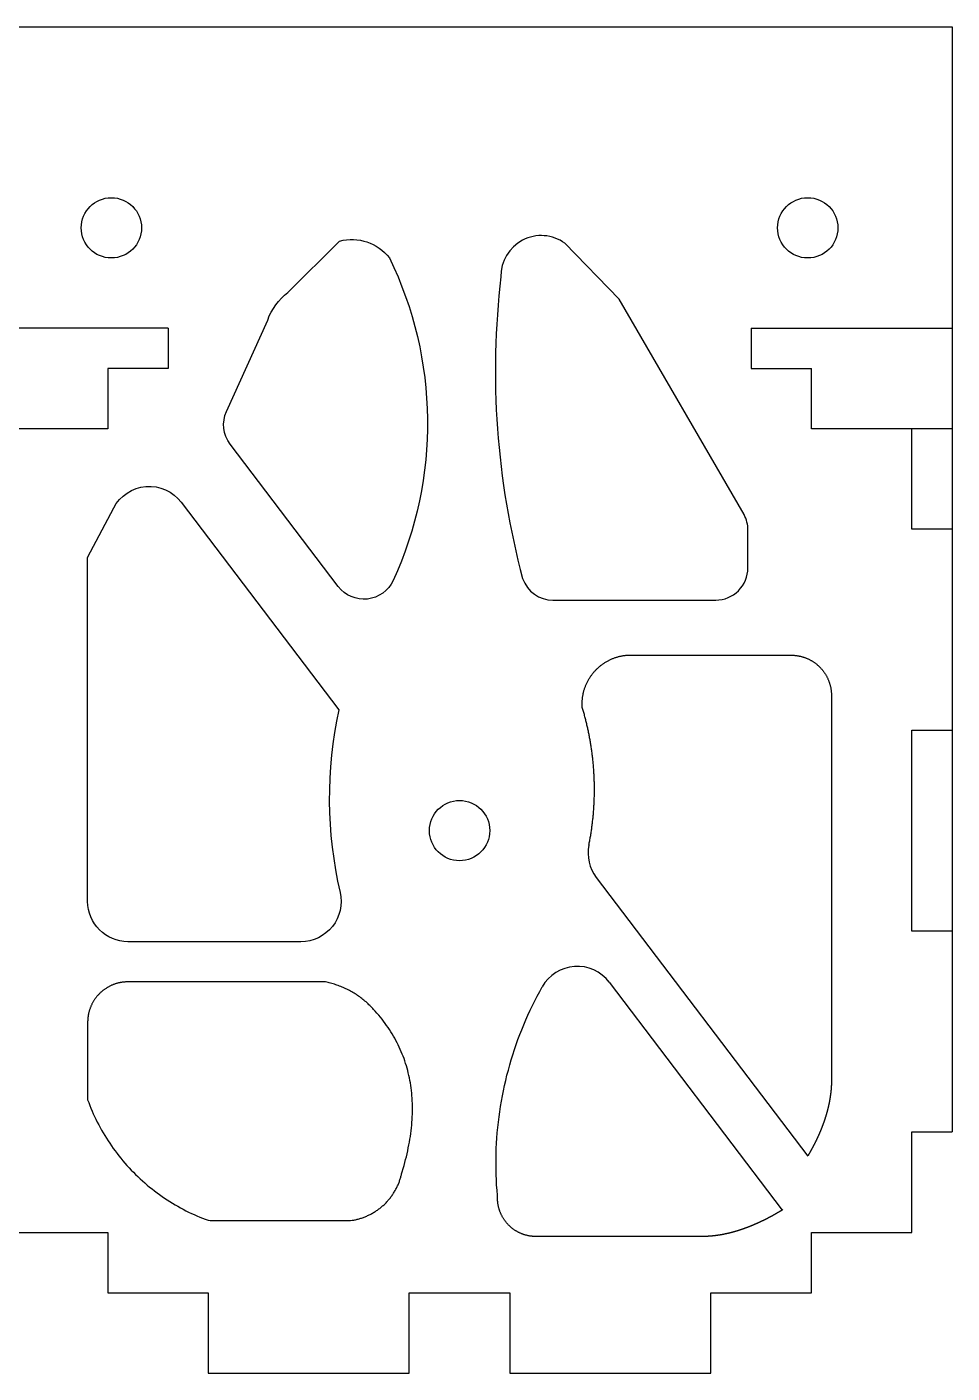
# Model space of a CAD drawing. Header units: millimetres. Extents: x 0 to 1901, y -171 to 1071.
# Drawn here: x 703.8 to 749.8, y 434.6 to 501.6 of the extents above; entities that cross this region are included whole.
import ezdxf

# ---------------------------------------------------------------- set-up
doc = ezdxf.new("R2010")
doc.units = ezdxf.units.MM

msp = doc.modelspace()

# ---------------------------------------------------------------- linework, layer by layer
for p, q in [((700.789, 501.566), (749.789, 501.566)), ((749.789, 501.566), (749.789, 446.566)), ((710.789, 486.566), (700.789, 486.566)), ((710.789, 486.566), (710.789, 484.566)), ((739.789, 486.566), (749.789, 486.566)), ((739.789, 486.566), (739.789, 484.566)), ((710.789, 484.566), (707.789, 484.566)), ((707.789, 484.566), (707.789, 481.566)), ((739.789, 484.566), (742.789, 484.566)), ((742.789, 481.566), (742.789, 484.566)), ((707.789, 481.566), (700.789, 481.566)), ((749.789, 481.566), (742.789, 481.566)), ((747.789, 476.566), (747.789, 481.566)), ((749.789, 476.566), (747.789, 476.566)), ((747.789, 456.566), (747.789, 466.566)), ((747.789, 466.566), (749.789, 466.566)), ((732.089, 459.238), (742.611, 445.37)), ((749.789, 456.566), (747.789, 456.566)), ((732.738, 454.02), (741.341, 442.682)), ((747.789, 441.566), (747.789, 446.566)), ((747.789, 446.566), (749.789, 446.566)), ((702.789, 441.566), (707.789, 441.566)), ((707.789, 441.566), (707.789, 438.566)), ((742.789, 438.566), (742.789, 441.566)), ((742.789, 441.566), (747.789, 441.566)), ((707.789, 438.566), (712.789, 438.566)), ((712.789, 438.566), (712.789, 434.566)), ((722.789, 434.566), (722.789, 438.566)), ((722.789, 438.566), (727.789, 438.566)), ((727.789, 438.566), (727.789, 434.566)), ((737.789, 434.566), (737.789, 438.566)), ((737.789, 438.566), (742.789, 438.566)), ((712.789, 434.566), (722.789, 434.566)), ((727.789, 434.566), (737.789, 434.566))]:
    msp.add_line(p, q)
for points in [[(738.034, 473.039, 0.414214), (739.634, 474.639), (739.634, 476.53, 0.124665), (739.441, 477.291), (733.229, 488.021), (730.532, 490.797, 0.620904), (727.348, 489.134, 0.09486), (728.427, 474.106, 0.317918), (729.936, 473.039)], [(713.695, 482.426), (715.745, 486.979, -0.14107), (716.745, 488.354), (719.323, 490.906, -0.299956), (721.796, 490.077, -0.224333), (721.986, 474.016, -0.566928), (719.257, 473.715), (713.879, 480.802, -0.274639)]]:
    msp.add_lwpolyline(points, format="xyb", close=True)
msp.add_lwpolyline([(719.286, 467.576, 0.111225), (719.346, 458.489, -0.482738), (717.398, 456.036), (708.789, 456.036, -0.414214), (706.789, 458.036), (706.789, 475.166), (708.083, 477.629, -0.549131), (711.446, 477.908), (719.286, 467.576)], format="xyb")
for points in [[(731.393, 467.694, 0), (731.391, 467.726, 0), (731.389, 467.758, 0), (731.388, 467.791, 0), (731.387, 467.823, 0), (731.387, 467.856, 0), (731.387, 467.889, 0), (731.387, 467.922, 0), (731.388, 467.955, 0), (731.39, 467.989, 0), (731.391, 468.022, 0), (731.394, 468.056, 0), (731.397, 468.09, 0), (731.4, 468.124, 0), (731.404, 468.158, 0), (731.408, 468.192, 0), (731.413, 468.226, 0), (731.418, 468.261, 0), (731.424, 468.295, 0), (731.43, 468.329, 0), (731.437, 468.364, 0), (731.444, 468.398, 0), (731.452, 468.432, 0), (731.461, 468.467, 0), (731.47, 468.501, 0), (731.479, 468.536, 0), (731.489, 468.57, 0), (731.5, 468.604, 0), (731.511, 468.639, 0), (731.523, 468.673, 0), (731.535, 468.707, 0), (731.548, 468.741, 0), (731.561, 468.775, 0), (731.575, 468.809, 0), (731.589, 468.842, 0), (731.604, 468.876, 0), (731.619, 468.909, 0), (731.635, 468.942, 0), (731.652, 468.975, 0), (731.669, 469.008, 0), (731.686, 469.041, 0), (731.704, 469.073, 0), (731.723, 469.105, 0), (731.742, 469.137, 0), (731.762, 469.169, 0), (731.782, 469.2, 0), (731.802, 469.231, 0), (731.823, 469.262, 0), (731.845, 469.293, 0), (731.867, 469.323, 0), (731.89, 469.353, 0), (731.913, 469.382, 0), (731.936, 469.411, 0), (731.96, 469.44, 0), (731.984, 469.469, 0), (732.009, 469.497, 0), (732.034, 469.524, 0), (732.06, 469.552, 0), (732.086, 469.579, 0), (732.112, 469.605, 0), (732.139, 469.631, 0), (732.166, 469.657, 0), (732.194, 469.682, 0), (732.222, 469.706, 0), (732.25, 469.731, 0), (732.279, 469.754, 0), (732.308, 469.778, 0), (732.337, 469.8, 0), (732.366, 469.823, 0), (732.396, 469.845, 0), (732.426, 469.866, 0), (732.456, 469.887, 0), (732.487, 469.907, 0), (732.518, 469.927, 0), (732.549, 469.946, 0), (732.58, 469.965, 0), (732.611, 469.984, 0), (732.643, 470.001, 0), (732.675, 470.019, 0), (732.707, 470.035, 0), (732.739, 470.052, 0), (732.771, 470.067, 0), (732.804, 470.082, 0), (732.836, 470.097, 0), (732.869, 470.111, 0), (732.901, 470.125, 0), (732.934, 470.138, 0), (732.967, 470.151, 0), (733, 470.163, 0), (733.033, 470.174, 0), (733.066, 470.185, 0), (733.099, 470.196, 0), (733.132, 470.206, 0), (733.165, 470.215, 0), (733.197, 470.224, 0), (733.23, 470.233, 0), (733.263, 470.241, 0), (733.296, 470.248, 0), (733.329, 470.255, 0), (733.362, 470.262, 0), (733.394, 470.268, 0), (733.427, 470.273, 0), (733.46, 470.278, 0), (733.492, 470.283, 0), (733.524, 470.287, 0), (733.556, 470.291, 0), (733.589, 470.294, 0), (733.661, 470.296, 0), (733.78, 470.296, 0), (733.9, 470.296, 0), (734.019, 470.296, 0), (734.139, 470.296, 0), (734.258, 470.296, 0), (734.377, 470.296, 0), (734.497, 470.296, 0), (734.616, 470.296, 0), (734.736, 470.296, 0), (734.855, 470.296, 0), (734.975, 470.296, 0), (735.094, 470.296, 0), (735.213, 470.296, 0), (735.333, 470.296, 0), (735.452, 470.296, 0), (735.572, 470.296, 0), (735.691, 470.296, 0), (735.811, 470.296, 0), (735.93, 470.296, 0), (736.049, 470.296, 0), (736.169, 470.296, 0), (736.288, 470.296, 0), (736.408, 470.296, 0), (736.527, 470.296, 0), (736.647, 470.296, 0), (736.766, 470.296, 0), (736.885, 470.296, 0), (737.005, 470.296, 0), (737.124, 470.296, 0), (737.244, 470.296, 0), (737.363, 470.296, 0), (737.483, 470.296, 0), (737.602, 470.296, 0), (737.722, 470.296, 0), (737.841, 470.296, 0), (737.96, 470.296, 0), (738.08, 470.296, 0), (738.199, 470.296, 0), (738.319, 470.296, 0), (738.438, 470.296, 0), (738.558, 470.296, 0), (738.677, 470.296, 0), (738.796, 470.296, 0), (738.916, 470.296, 0), (739.035, 470.296, 0), (739.155, 470.296, 0), (739.274, 470.296, 0), (739.394, 470.296, 0), (739.513, 470.296, 0), (739.632, 470.296, 0), (739.752, 470.296, 0), (739.871, 470.296, 0), (739.991, 470.296, 0), (740.11, 470.296, 0), (740.23, 470.296, 0), (740.349, 470.296, 0), (740.468, 470.296, 0), (740.588, 470.296, 0), (740.707, 470.296, 0), (740.827, 470.296, 0), (740.946, 470.296, 0), (741.066, 470.296, 0), (741.185, 470.296, 0), (741.305, 470.296, 0), (741.424, 470.296, 0), (741.543, 470.296, 0), (741.663, 470.296, 0), (741.782, 470.296, 0), (741.816, 470.296, 0), (741.844, 470.295, 0), (741.873, 470.294, 0), (741.901, 470.293, 0), (741.93, 470.291, 0), (741.959, 470.289, 0), (741.988, 470.286, 0), (742.016, 470.283, 0), (742.045, 470.279, 0), (742.074, 470.275, 0), (742.103, 470.271, 0), (742.132, 470.266, 0), (742.16, 470.261, 0), (742.189, 470.255, 0), (742.218, 470.249, 0), (742.247, 470.243, 0), (742.275, 470.236, 0), (742.304, 470.228, 0), (742.332, 470.221, 0), (742.36, 470.212, 0), (742.389, 470.204, 0), (742.417, 470.195, 0), (742.445, 470.185, 0), (742.472, 470.175, 0), (742.5, 470.165, 0), (742.528, 470.154, 0), (742.555, 470.143, 0), (742.582, 470.132, 0), (742.609, 470.12, 0), (742.636, 470.107, 0), (742.663, 470.095, 0), (742.689, 470.082, 0), (742.716, 470.068, 0), (742.742, 470.054, 0), (742.768, 470.04, 0), (742.793, 470.025, 0), (742.818, 470.01, 0), (742.844, 469.995, 0), (742.868, 469.979, 0), (742.893, 469.963, 0), (742.917, 469.947, 0), (742.941, 469.93, 0), (742.965, 469.913, 0), (742.988, 469.896, 0), (743.012, 469.878, 0), (743.034, 469.86, 0), (743.057, 469.842, 0), (743.079, 469.824, 0), (743.101, 469.805, 0), (743.123, 469.786, 0), (743.144, 469.767, 0), (743.165, 469.747, 0), (743.185, 469.727, 0), (743.206, 469.707, 0), (743.226, 469.687, 0), (743.245, 469.666, 0), (743.265, 469.645, 0), (743.284, 469.624, 0), (743.303, 469.602, 0), (743.322, 469.58, 0), (743.34, 469.558, 0), (743.358, 469.535, 0), (743.376, 469.512, 0), (743.394, 469.489, 0), (743.411, 469.466, 0), (743.428, 469.442, 0), (743.444, 469.418, 0), (743.46, 469.393, 0), (743.476, 469.369, 0), (743.492, 469.344, 0), (743.507, 469.319, 0), (743.522, 469.293, 0), (743.537, 469.268, 0), (743.551, 469.242, 0), (743.564, 469.216, 0), (743.578, 469.189, 0), (743.591, 469.163, 0), (743.603, 469.136, 0), (743.616, 469.109, 0), (743.628, 469.082, 0), (743.639, 469.055, 0), (743.65, 469.027, 0), (743.661, 469, 0), (743.671, 468.972, 0), (743.681, 468.944, 0), (743.69, 468.916, 0), (743.699, 468.888, 0), (743.707, 468.86, 0), (743.716, 468.832, 0), (743.723, 468.803, 0), (743.73, 468.775, 0), (743.737, 468.746, 0), (743.744, 468.717, 0), (743.75, 468.689, 0), (743.755, 468.66, 0), (743.76, 468.631, 0), (743.765, 468.602, 0), (743.769, 468.574, 0), (743.773, 468.545, 0), (743.776, 468.516, 0), (743.779, 468.487, 0), (743.782, 468.458, 0), (743.784, 468.43, 0), (743.786, 468.401, 0), (743.787, 468.372, 0), (743.788, 468.344, 0), (743.789, 468.315, 0), (743.789, 468.204, 0), (743.789, 467.925, 0), (743.789, 467.645, 0), (743.789, 467.365, 0), (743.789, 467.086, 0), (743.789, 466.806, 0), (743.789, 466.526, 0), (743.789, 466.247, 0), (743.789, 465.967, 0), (743.789, 465.687, 0), (743.789, 465.407, 0), (743.789, 465.128, 0), (743.789, 464.848, 0), (743.789, 464.568, 0), (743.789, 464.289, 0), (743.789, 464.009, 0), (743.789, 463.729, 0), (743.789, 463.449, 0), (743.789, 463.17, 0), (743.789, 462.89, 0), (743.789, 462.61, 0), (743.789, 462.331, 0), (743.789, 462.051, 0), (743.789, 461.771, 0), (743.789, 461.492, 0), (743.789, 461.212, 0), (743.789, 460.932, 0), (743.789, 460.652, 0), (743.789, 460.373, 0), (743.789, 460.093, 0), (743.789, 459.813, 0), (743.789, 459.534, 0), (743.789, 459.254, 0), (743.789, 458.974, 0), (743.789, 458.694, 0), (743.789, 458.415, 0), (743.789, 458.135, 0), (743.789, 457.855, 0), (743.789, 457.576, 0), (743.789, 457.296, 0), (743.789, 457.016, 0), (743.789, 456.737, 0), (743.789, 456.457, 0), (743.789, 456.177, 0), (743.789, 455.897, 0), (743.789, 455.618, 0), (743.789, 455.338, 0), (743.789, 455.058, 0), (743.789, 454.779, 0), (743.789, 454.499, 0), (743.789, 454.219, 0), (743.789, 453.939, 0), (743.789, 453.66, 0), (743.789, 453.38, 0), (743.789, 453.1, 0), (743.789, 452.821, 0), (743.789, 452.541, 0), (743.789, 452.261, 0), (743.789, 451.982, 0), (743.789, 451.702, 0), (743.789, 451.422, 0), (743.789, 451.142, 0), (743.789, 450.863, 0), (743.789, 450.583, 0), (743.789, 450.303, 0), (743.789, 450.024, 0), (743.789, 449.744, 0), (743.789, 449.464, 0), (743.789, 449.184, 0), (743.789, 449.12, 0), (743.789, 449.106, 0), (743.788, 449.091, 0), (743.788, 449.077, 0), (743.788, 449.062, 0), (743.788, 449.047, 0), (743.788, 449.033, 0), (743.787, 449.018, 0), (743.787, 449.004, 0), (743.787, 448.989, 0), (743.786, 448.974, 0), (743.786, 448.96, 0), (743.785, 448.945, 0), (743.785, 448.931, 0), (743.784, 448.916, 0), (743.783, 448.901, 0), (743.783, 448.887, 0), (743.782, 448.872, 0), (743.781, 448.858, 0), (743.781, 448.843, 0), (743.78, 448.829, 0), (743.779, 448.814, 0), (743.778, 448.799, 0), (743.777, 448.785, 0), (743.776, 448.77, 0), (743.775, 448.756, 0), (743.774, 448.741, 0), (743.773, 448.727, 0), (743.772, 448.712, 0), (743.771, 448.697, 0), (743.769, 448.683, 0), (743.768, 448.668, 0), (743.767, 448.654, 0), (743.765, 448.639, 0), (743.764, 448.625, 0), (743.763, 448.61, 0), (743.761, 448.595, 0), (743.76, 448.581, 0), (743.758, 448.566, 0), (743.757, 448.552, 0), (743.755, 448.537, 0), (743.753, 448.523, 0), (743.752, 448.508, 0), (743.75, 448.494, 0), (743.748, 448.479, 0), (743.747, 448.464, 0), (743.745, 448.45, 0), (743.743, 448.435, 0), (743.741, 448.421, 0), (743.739, 448.406, 0), (743.737, 448.392, 0), (743.735, 448.377, 0), (743.733, 448.363, 0), (743.731, 448.348, 0), (743.729, 448.334, 0), (743.727, 448.319, 0), (743.725, 448.305, 0), (743.722, 448.29, 0), (743.72, 448.276, 0), (743.718, 448.261, 0), (743.715, 448.247, 0), (743.713, 448.232, 0), (743.711, 448.218, 0), (743.708, 448.203, 0), (743.706, 448.189, 0), (743.703, 448.174, 0), (743.701, 448.16, 0), (743.698, 448.145, 0), (743.696, 448.131, 0), (743.693, 448.116, 0), (743.69, 448.102, 0), (743.688, 448.087, 0), (743.685, 448.073, 0), (743.682, 448.059, 0), (743.679, 448.044, 0), (743.676, 448.03, 0), (743.673, 448.015, 0), (743.671, 448.001, 0), (743.668, 447.986, 0), (743.665, 447.972, 0), (743.662, 447.958, 0), (743.659, 447.943, 0), (743.656, 447.929, 0), (743.652, 447.914, 0), (743.649, 447.9, 0), (743.646, 447.885, 0), (743.643, 447.871, 0), (743.64, 447.857, 0), (743.636, 447.842, 0), (743.633, 447.828, 0), (743.63, 447.814, 0), (743.626, 447.799, 0), (743.623, 447.785, 0), (743.619, 447.77, 0), (743.616, 447.756, 0), (743.612, 447.742, 0), (743.609, 447.727, 0), (743.605, 447.713, 0), (743.602, 447.699, 0), (743.598, 447.684, 0), (743.595, 447.67, 0), (743.591, 447.656, 0), (743.587, 447.641, 0), (743.583, 447.627, 0), (743.58, 447.613, 0), (743.576, 447.599, 0), (743.572, 447.584, 0), (743.568, 447.57, 0), (743.564, 447.556, 0), (743.56, 447.541, 0), (743.556, 447.527, 0), (743.552, 447.513, 0), (743.548, 447.499, 0), (743.544, 447.484, 0), (743.54, 447.47, 0), (743.536, 447.456, 0), (743.532, 447.442, 0), (743.528, 447.427, 0), (743.523, 447.413, 0), (743.519, 447.399, 0), (743.515, 447.385, 0), (743.511, 447.37, 0), (743.506, 447.356, 0), (743.502, 447.342, 0), (743.498, 447.328, 0), (743.493, 447.314, 0), (743.489, 447.3, 0), (743.484, 447.285, 0), (743.48, 447.271, 0), (743.475, 447.257, 0), (743.471, 447.243, 0), (743.466, 447.229, 0), (743.461, 447.215, 0), (743.457, 447.201, 0), (743.452, 447.186, 0), (743.447, 447.172, 0), (743.443, 447.158, 0), (743.438, 447.144, 0), (743.433, 447.13, 0), (743.428, 447.116, 0), (743.424, 447.102, 0), (743.419, 447.088, 0), (743.414, 447.074, 0), (743.409, 447.06, 0), (743.404, 447.046, 0), (743.399, 447.032, 0), (743.394, 447.018, 0), (743.389, 447.004, 0), (743.384, 446.99, 0), (743.379, 446.976, 0), (743.374, 446.962, 0), (743.369, 446.948, 0), (743.363, 446.934, 0), (743.358, 446.92, 0), (743.353, 446.906, 0), (743.348, 446.892, 0), (743.343, 446.878, 0), (743.337, 446.864, 0), (743.332, 446.85, 0), (743.327, 446.836, 0), (743.321, 446.822, 0), (743.316, 446.808, 0), (743.311, 446.794, 0), (743.305, 446.78, 0), (743.3, 446.766, 0), (743.294, 446.753, 0), (743.289, 446.739, 0), (743.283, 446.725, 0), (743.278, 446.711, 0), (743.272, 446.697, 0), (743.266, 446.683, 0), (743.261, 446.67, 0), (743.255, 446.656, 0), (743.25, 446.642, 0), (743.244, 446.628, 0), (743.238, 446.614, 0), (743.232, 446.601, 0), (743.227, 446.587, 0), (743.221, 446.573, 0), (743.215, 446.559, 0), (743.209, 446.546, 0), (743.203, 446.532, 0), (743.197, 446.518, 0), (743.192, 446.504, 0), (743.186, 446.491, 0), (743.18, 446.477, 0), (743.174, 446.463, 0), (743.168, 446.45, 0), (743.162, 446.436, 0), (743.156, 446.422, 0), (743.15, 446.409, 0), (743.143, 446.395, 0), (743.137, 446.381, 0), (743.131, 446.368, 0), (743.125, 446.354, 0), (743.119, 446.341, 0), (743.113, 446.327, 0), (743.107, 446.313, 0), (743.1, 446.3, 0), (743.094, 446.286, 0), (743.088, 446.273, 0), (743.081, 446.259, 0), (743.075, 446.246, 0), (743.069, 446.232, 0), (743.062, 446.219, 0), (743.056, 446.205, 0), (743.05, 446.192, 0), (743.043, 446.178, 0), (743.037, 446.165, 0), (743.03, 446.151, 0), (743.024, 446.138, 0), (743.017, 446.125, 0), (743.011, 446.111, 0), (743.004, 446.098, 0), (742.998, 446.084, 0), (742.991, 446.071, 0), (742.985, 446.058, 0), (742.978, 446.044, 0), (742.971, 446.031, 0), (742.965, 446.018, 0), (742.958, 446.004, 0), (742.951, 445.991, 0), (742.945, 445.978, 0), (742.938, 445.964, 0), (742.931, 445.951, 0), (742.924, 445.938, 0), (742.917, 445.925, 0), (742.911, 445.911, 0), (742.904, 445.898, 0), (742.897, 445.885, 0), (742.89, 445.872, 0), (742.883, 445.859, 0), (742.876, 445.845, 0), (742.869, 445.832, 0), (742.863, 445.819, 0), (742.856, 445.806, 0), (742.849, 445.793, 0), (742.842, 445.78, 0), (742.835, 445.767, 0), (742.828, 445.753, 0), (742.821, 445.74, 0), (742.814, 445.727, 0), (742.806, 445.714, 0), (742.799, 445.701, 0), (742.792, 445.688, 0), (742.785, 445.675, 0), (742.778, 445.662, 0), (742.771, 445.649, 0), (742.764, 445.636, 0), (742.756, 445.623, 0), (742.749, 445.61, 0), (742.742, 445.597, 0), (742.735, 445.584, 0), (742.728, 445.572, 0), (742.72, 445.559, 0), (742.713, 445.546, 0), (742.706, 445.533, 0), (742.698, 445.52, 0), (742.691, 445.507, 0), (742.684, 445.494, 0), (742.676, 445.482, 0), (742.669, 445.469, 0), (742.662, 445.456, 0), (742.654, 445.443, 0), (742.647, 445.43, 0), (742.639, 445.418, 0), (742.632, 445.405, 0), (742.625, 445.392, 0)], [(731.722, 460.841, 0), (731.733, 460.895, 0), (731.744, 460.949, 0), (731.754, 461.004, 0), (731.764, 461.058, 0), (731.774, 461.112, 0), (731.784, 461.167, 0), (731.793, 461.221, 0), (731.803, 461.276, 0), (731.812, 461.33, 0), (731.821, 461.385, 0), (731.829, 461.44, 0), (731.838, 461.494, 0), (731.846, 461.549, 0), (731.854, 461.604, 0), (731.862, 461.659, 0), (731.869, 461.713, 0), (731.877, 461.768, 0), (731.884, 461.823, 0), (731.891, 461.878, 0), (731.898, 461.933, 0), (731.904, 461.988, 0), (731.91, 462.043, 0), (731.917, 462.098, 0), (731.922, 462.153, 0), (731.928, 462.208, 0), (731.933, 462.263, 0), (731.939, 462.318, 0), (731.944, 462.373, 0), (731.948, 462.428, 0), (731.953, 462.483, 0), (731.957, 462.538, 0), (731.961, 462.593, 0), (731.965, 462.649, 0), (731.969, 462.704, 0), (731.973, 462.759, 0), (731.976, 462.814, 0), (731.979, 462.869, 0), (731.982, 462.924, 0), (731.984, 462.98, 0), (731.987, 463.035, 0), (731.989, 463.09, 0), (731.991, 463.145, 0), (731.992, 463.2, 0), (731.994, 463.255, 0), (731.995, 463.31, 0), (731.996, 463.366, 0), (731.997, 463.421, 0), (731.998, 463.476, 0), (731.998, 463.531, 0), (731.999, 463.586, 0), (731.999, 463.641, 0), (731.998, 463.696, 0), (731.998, 463.751, 0), (731.997, 463.806, 0), (731.996, 463.861, 0), (731.995, 463.916, 0), (731.994, 463.971, 0), (731.993, 464.026, 0), (731.991, 464.081, 0), (731.989, 464.136, 0), (731.987, 464.191, 0), (731.984, 464.246, 0), (731.982, 464.3, 0), (731.979, 464.355, 0), (731.976, 464.41, 0), (731.973, 464.465, 0), (731.969, 464.519, 0), (731.966, 464.574, 0), (731.962, 464.629, 0), (731.958, 464.683, 0), (731.954, 464.738, 0), (731.949, 464.792, 0), (731.944, 464.847, 0), (731.939, 464.901, 0), (731.934, 464.955, 0), (731.929, 465.01, 0), (731.924, 465.064, 0), (731.918, 465.118, 0), (731.912, 465.172, 0), (731.906, 465.226, 0), (731.899, 465.28, 0), (731.893, 465.334, 0), (731.886, 465.388, 0), (731.879, 465.442, 0), (731.872, 465.496, 0), (731.865, 465.55, 0), (731.857, 465.604, 0), (731.849, 465.657, 0), (731.841, 465.711, 0), (731.833, 465.765, 0), (731.825, 465.818, 0), (731.816, 465.872, 0), (731.807, 465.925, 0), (731.798, 465.978, 0), (731.789, 466.031, 0), (731.78, 466.085, 0), (731.77, 466.138, 0), (731.76, 466.191, 0), (731.75, 466.244, 0), (731.74, 466.297, 0), (731.73, 466.349, 0), (731.719, 466.402, 0), (731.708, 466.455, 0), (731.697, 466.507, 0), (731.686, 466.56, 0), (731.675, 466.612, 0), (731.663, 466.665, 0), (731.652, 466.717, 0), (731.64, 466.769, 0), (731.628, 466.821, 0), (731.615, 466.873, 0), (731.603, 466.925, 0), (731.59, 466.977, 0), (731.577, 467.029, 0), (731.564, 467.081, 0), (731.551, 467.132, 0), (731.537, 467.184, 0), (731.524, 467.235, 0), (731.51, 467.287, 0), (731.496, 467.338, 0), (731.482, 467.389, 0), (731.468, 467.44, 0), (731.453, 467.491, 0), (731.438, 467.542, 0), (731.423, 467.593, 0), (731.408, 467.643, 0), (731.393, 467.694, 0)], [(706.789, 448.166, 0), (706.841, 448.026, 0), (706.895, 447.887, 0), (706.951, 447.748, 0), (707.01, 447.61, 0), (707.071, 447.472, 0), (707.134, 447.335, 0), (707.2, 447.198, 0), (707.267, 447.062, 0), (707.337, 446.927, 0), (707.409, 446.792, 0), (707.484, 446.659, 0), (707.56, 446.526, 0), (707.639, 446.394, 0), (707.72, 446.263, 0), (707.803, 446.133, 0), (707.888, 446.004, 0), (707.975, 445.876, 0), (708.064, 445.75, 0), (708.156, 445.625, 0), (708.249, 445.501, 0), (708.344, 445.378, 0), (708.442, 445.257, 0), (708.541, 445.137, 0), (708.642, 445.018, 0), (708.745, 444.902, 0), (708.85, 444.786, 0), (708.957, 444.673, 0), (709.065, 444.561, 0), (709.176, 444.45, 0), (709.287, 444.342, 0), (709.401, 444.235, 0), (709.516, 444.13, 0), (709.633, 444.027, 0), (709.751, 443.925, 0), (709.871, 443.826, 0), (709.992, 443.728, 0), (710.115, 443.633, 0), (710.239, 443.539, 0), (710.364, 443.448, 0), (710.49, 443.358, 0), (710.618, 443.271, 0), (710.747, 443.186, 0), (710.877, 443.103, 0), (711.007, 443.022, 0), (711.139, 442.943, 0), (711.272, 442.866, 0), (711.406, 442.792, 0), (711.54, 442.72, 0), (711.675, 442.649, 0), (711.811, 442.582, 0), (711.948, 442.516, 0), (712.085, 442.453, 0), (712.223, 442.392, 0), (712.361, 442.333, 0), (712.5, 442.276, 0), (712.639, 442.222, 0), (712.779, 442.169, 0), (712.89, 442.166, 0), (712.999, 442.166, 0), (713.108, 442.166, 0), (713.217, 442.166, 0), (713.326, 442.166, 0), (713.435, 442.166, 0), (713.544, 442.166, 0), (713.653, 442.166, 0), (713.762, 442.166, 0), (713.871, 442.166, 0), (713.98, 442.166, 0), (714.089, 442.166, 0), (714.198, 442.166, 0), (714.307, 442.166, 0), (714.416, 442.166, 0), (714.525, 442.166, 0), (714.634, 442.166, 0), (714.743, 442.166, 0), (714.852, 442.166, 0), (714.961, 442.166, 0), (715.07, 442.166, 0), (715.179, 442.166, 0), (715.288, 442.166, 0), (715.397, 442.166, 0), (715.506, 442.166, 0), (715.615, 442.166, 0), (715.724, 442.166, 0), (715.833, 442.166, 0), (715.942, 442.166, 0), (716.051, 442.166, 0), (716.16, 442.166, 0), (716.269, 442.166, 0), (716.378, 442.166, 0), (716.487, 442.166, 0), (716.596, 442.166, 0), (716.705, 442.166, 0), (716.814, 442.166, 0), (716.923, 442.166, 0), (717.032, 442.166, 0), (717.141, 442.166, 0), (717.25, 442.166, 0), (717.359, 442.166, 0), (717.468, 442.166, 0), (717.577, 442.166, 0), (717.686, 442.166, 0), (717.795, 442.166, 0), (717.905, 442.166, 0), (718.014, 442.166, 0), (718.123, 442.166, 0), (718.232, 442.166, 0), (718.341, 442.166, 0), (718.45, 442.166, 0), (718.559, 442.166, 0), (718.668, 442.166, 0), (718.777, 442.166, 0), (718.886, 442.166, 0), (718.995, 442.166, 0), (719.104, 442.166, 0), (719.213, 442.166, 0), (719.322, 442.166, 0), (719.431, 442.166, 0), (719.54, 442.166, 0), (719.649, 442.166, 0), (719.758, 442.166, 0), (719.867, 442.166, 0), (719.944, 442.169, 0), (719.987, 442.176, 0), (720.03, 442.184, 0), (720.073, 442.192, 0), (720.116, 442.201, 0), (720.159, 442.211, 0), (720.202, 442.222, 0), (720.245, 442.233, 0), (720.288, 442.245, 0), (720.331, 442.257, 0), (720.374, 442.27, 0), (720.417, 442.284, 0), (720.46, 442.299, 0), (720.503, 442.314, 0), (720.545, 442.33, 0), (720.588, 442.346, 0), (720.63, 442.364, 0), (720.672, 442.382, 0), (720.715, 442.401, 0), (720.757, 442.42, 0), (720.798, 442.44, 0), (720.84, 442.461, 0), (720.881, 442.482, 0), (720.922, 442.505, 0), (720.963, 442.527, 0), (721.003, 442.551, 0), (721.043, 442.575, 0), (721.083, 442.6, 0), (721.123, 442.625, 0), (721.162, 442.652, 0), (721.201, 442.678, 0), (721.239, 442.706, 0), (721.277, 442.734, 0), (721.315, 442.762, 0), (721.352, 442.792, 0), (721.388, 442.822, 0), (721.425, 442.852, 0), (721.46, 442.883, 0), (721.496, 442.915, 0), (721.531, 442.947, 0), (721.565, 442.98, 0), (721.599, 443.013, 0), (721.632, 443.047, 0), (721.665, 443.081, 0), (721.697, 443.116, 0), (721.728, 443.151, 0), (721.759, 443.187, 0), (721.79, 443.223, 0), (721.819, 443.259, 0), (721.849, 443.296, 0), (721.877, 443.334, 0), (721.905, 443.372, 0), (721.932, 443.41, 0), (721.959, 443.448, 0), (721.985, 443.487, 0), (722.01, 443.527, 0), (722.035, 443.566, 0), (722.059, 443.606, 0), (722.082, 443.646, 0), (722.105, 443.686, 0), (722.127, 443.727, 0), (722.148, 443.768, 0), (722.169, 443.809, 0), (722.189, 443.85, 0), (722.208, 443.891, 0), (722.227, 443.933, 0), (722.245, 443.975, 0), (722.262, 444.017, 0), (722.278, 444.059, 0), (722.294, 444.101, 0), (722.309, 444.143, 0), (722.324, 444.185, 0), (722.338, 444.227, 0), (722.351, 444.27, 0), (722.363, 444.312, 0), (722.375, 444.354, 0), (722.386, 444.397, 0), (722.397, 444.439, 0), (722.406, 444.481, 0), (722.438, 444.589, 0), (722.483, 444.74, 0), (722.526, 444.891, 0), (722.567, 445.04, 0), (722.606, 445.189, 0), (722.643, 445.337, 0), (722.678, 445.483, 0), (722.71, 445.63, 0), (722.74, 445.775, 0), (722.769, 445.919, 0), (722.795, 446.063, 0), (722.819, 446.206, 0), (722.841, 446.347, 0), (722.861, 446.489, 0), (722.879, 446.629, 0), (722.895, 446.768, 0), (722.908, 446.907, 0), (722.92, 447.044, 0), (722.929, 447.181, 0), (722.937, 447.317, 0), (722.942, 447.453, 0), (722.945, 447.587, 0), (722.946, 447.721, 0), (722.945, 447.853, 0), (722.942, 447.985, 0), (722.937, 448.116, 0), (722.929, 448.246, 0), (722.92, 448.376, 0), (722.908, 448.504, 0), (722.895, 448.632, 0), (722.879, 448.759, 0), (722.861, 448.885, 0), (722.841, 449.01, 0), (722.819, 449.134, 0), (722.795, 449.258, 0), (722.769, 449.381, 0), (722.74, 449.502, 0), (722.71, 449.623, 0), (722.677, 449.744, 0), (722.643, 449.863, 0), (722.606, 449.981, 0), (722.567, 450.099, 0), (722.526, 450.216, 0), (722.483, 450.332, 0), (722.438, 450.447, 0), (722.391, 450.561, 0), (722.342, 450.675, 0), (722.29, 450.788, 0), (722.237, 450.899, 0), (722.181, 451.01, 0), (722.123, 451.12, 0), (722.064, 451.23, 0), (722.002, 451.338, 0), (721.938, 451.446, 0), (721.872, 451.553, 0), (721.803, 451.659, 0), (721.733, 451.764, 0), (721.661, 451.868, 0), (721.586, 451.971, 0), (721.51, 452.074, 0), (721.431, 452.176, 0), (721.35, 452.277, 0), (721.267, 452.377, 0), (721.182, 452.476, 0), (721.095, 452.575, 0), (721.013, 452.665, 0), (720.969, 452.714, 0), (720.924, 452.762, 0), (720.878, 452.809, 0), (720.831, 452.856, 0), (720.783, 452.902, 0), (720.735, 452.948, 0), (720.686, 452.993, 0), (720.636, 453.037, 0), (720.585, 453.081, 0), (720.534, 453.123, 0), (720.482, 453.166, 0), (720.429, 453.207, 0), (720.376, 453.247, 0), (720.321, 453.287, 0), (720.267, 453.326, 0), (720.211, 453.364, 0), (720.155, 453.402, 0), (720.099, 453.438, 0), (720.041, 453.474, 0), (719.984, 453.509, 0), (719.925, 453.542, 0), (719.866, 453.575, 0), (719.807, 453.607, 0), (719.747, 453.639, 0), (719.687, 453.669, 0), (719.626, 453.698, 0), (719.565, 453.726, 0), (719.504, 453.754, 0), (719.442, 453.78, 0), (719.38, 453.805, 0), (719.317, 453.83, 0), (719.255, 453.853, 0), (719.192, 453.876, 0), (719.128, 453.897, 0), (719.065, 453.917, 0), (719.001, 453.937, 0), (718.937, 453.955, 0), (718.873, 453.973, 0), (718.809, 453.989, 0), (718.745, 454.004, 0), (718.68, 454.019, 0), (718.616, 454.032, 0), (718.491, 454.036, 0), (718.341, 454.036, 0), (718.191, 454.036, 0), (718.041, 454.036, 0), (717.892, 454.036, 0), (717.742, 454.036, 0), (717.592, 454.036, 0), (717.442, 454.036, 0), (717.292, 454.036, 0), (717.142, 454.036, 0), (716.992, 454.036, 0), (716.842, 454.036, 0), (716.693, 454.036, 0), (716.543, 454.036, 0), (716.393, 454.036, 0), (716.243, 454.036, 0), (716.093, 454.036, 0), (715.943, 454.036, 0), (715.793, 454.036, 0), (715.644, 454.036, 0), (715.494, 454.036, 0), (715.344, 454.036, 0), (715.194, 454.036, 0), (715.044, 454.036, 0), (714.894, 454.036, 0), (714.744, 454.036, 0), (714.594, 454.036, 0), (714.445, 454.036, 0), (714.295, 454.036, 0), (714.145, 454.036, 0), (713.995, 454.036, 0), (713.845, 454.036, 0), (713.695, 454.036, 0), (713.545, 454.036, 0), (713.396, 454.036, 0), (713.246, 454.036, 0), (713.096, 454.036, 0), (712.946, 454.036, 0), (712.796, 454.036, 0), (712.646, 454.036, 0), (712.496, 454.036, 0), (712.346, 454.036, 0), (712.197, 454.036, 0), (712.047, 454.036, 0), (711.897, 454.036, 0), (711.747, 454.036, 0), (711.597, 454.036, 0), (711.447, 454.036, 0), (711.297, 454.036, 0), (711.148, 454.036, 0), (710.998, 454.036, 0), (710.848, 454.036, 0), (710.698, 454.036, 0), (710.548, 454.036, 0), (710.398, 454.036, 0), (710.248, 454.036, 0), (710.098, 454.036, 0), (709.949, 454.036, 0), (709.799, 454.036, 0), (709.649, 454.036, 0), (709.499, 454.036, 0), (709.349, 454.036, 0), (709.199, 454.036, 0), (709.049, 454.036, 0), (708.9, 454.036, 0), (708.781, 454.036, 0), (708.754, 454.036, 0), (708.726, 454.035, 0), (708.698, 454.034, 0), (708.67, 454.032, 0), (708.642, 454.03, 0), (708.614, 454.028, 0), (708.585, 454.025, 0), (708.557, 454.022, 0), (708.528, 454.019, 0), (708.499, 454.015, 0), (708.471, 454.01, 0), (708.442, 454.006, 0), (708.413, 454, 0), (708.384, 453.994, 0), (708.355, 453.988, 0), (708.326, 453.982, 0), (708.297, 453.974, 0), (708.268, 453.967, 0), (708.239, 453.959, 0), (708.21, 453.95, 0), (708.181, 453.941, 0), (708.152, 453.932, 0), (708.123, 453.922, 0), (708.094, 453.911, 0), (708.065, 453.9, 0), (708.036, 453.889, 0), (708.008, 453.877, 0), (707.979, 453.865, 0), (707.951, 453.852, 0), (707.922, 453.839, 0), (707.894, 453.825, 0), (707.866, 453.811, 0), (707.838, 453.796, 0), (707.811, 453.781, 0), (707.783, 453.765, 0), (707.756, 453.749, 0), (707.729, 453.732, 0), (707.702, 453.715, 0), (707.675, 453.697, 0), (707.649, 453.679, 0), (707.623, 453.661, 0), (707.597, 453.642, 0), (707.571, 453.623, 0), (707.546, 453.603, 0), (707.521, 453.583, 0), (707.496, 453.562, 0), (707.472, 453.541, 0), (707.448, 453.52, 0), (707.424, 453.498, 0), (707.401, 453.476, 0), (707.378, 453.453, 0), (707.355, 453.43, 0), (707.333, 453.407, 0), (707.311, 453.384, 0), (707.289, 453.36, 0), (707.268, 453.335, 0), (707.248, 453.311, 0), (707.227, 453.286, 0), (707.207, 453.26, 0), (707.188, 453.235, 0), (707.169, 453.209, 0), (707.15, 453.183, 0), (707.132, 453.157, 0), (707.115, 453.13, 0), (707.097, 453.103, 0), (707.081, 453.076, 0), (707.064, 453.049, 0), (707.048, 453.022, 0), (707.033, 452.994, 0), (707.018, 452.966, 0), (707.004, 452.938, 0), (706.99, 452.91, 0), (706.976, 452.882, 0), (706.963, 452.853, 0), (706.951, 452.825, 0), (706.939, 452.796, 0), (706.927, 452.768, 0), (706.916, 452.739, 0), (706.906, 452.71, 0), (706.896, 452.681, 0), (706.886, 452.652, 0), (706.877, 452.623, 0), (706.868, 452.594, 0), (706.86, 452.565, 0), (706.852, 452.536, 0), (706.845, 452.507, 0), (706.838, 452.478, 0), (706.832, 452.449, 0), (706.826, 452.42, 0), (706.82, 452.391, 0), (706.815, 452.362, 0), (706.811, 452.333, 0), (706.807, 452.305, 0), (706.803, 452.276, 0), (706.8, 452.248, 0), (706.797, 452.219, 0), (706.795, 452.191, 0), (706.793, 452.163, 0), (706.791, 452.134, 0), (706.79, 452.106, 0), (706.789, 452.079, 0), (706.789, 452.051, 0), (706.789, 452.009, 0), (706.789, 451.95, 0), (706.789, 451.891, 0), (706.789, 451.832, 0), (706.789, 451.773, 0), (706.789, 451.714, 0), (706.789, 451.654, 0), (706.789, 451.595, 0), (706.789, 451.536, 0), (706.789, 451.477, 0), (706.789, 451.418, 0), (706.789, 451.359, 0), (706.789, 451.3, 0), (706.789, 451.241, 0), (706.789, 451.181, 0), (706.789, 451.122, 0), (706.789, 451.063, 0), (706.789, 451.004, 0), (706.789, 450.945, 0), (706.789, 450.886, 0), (706.789, 450.827, 0), (706.789, 450.768, 0), (706.789, 450.708, 0), (706.789, 450.649, 0), (706.789, 450.59, 0), (706.789, 450.531, 0), (706.789, 450.472, 0), (706.789, 450.413, 0), (706.789, 450.354, 0), (706.789, 450.294, 0), (706.789, 450.235, 0), (706.789, 450.176, 0), (706.789, 450.117, 0), (706.789, 450.058, 0), (706.789, 449.999, 0), (706.789, 449.94, 0), (706.789, 449.881, 0), (706.789, 449.821, 0), (706.789, 449.762, 0), (706.789, 449.703, 0), (706.789, 449.644, 0), (706.789, 449.585, 0), (706.789, 449.526, 0), (706.789, 449.467, 0), (706.789, 449.408, 0), (706.789, 449.348, 0), (706.789, 449.289, 0), (706.789, 449.23, 0), (706.789, 449.171, 0), (706.789, 449.112, 0), (706.789, 449.053, 0), (706.789, 448.994, 0), (706.789, 448.935, 0), (706.789, 448.875, 0), (706.789, 448.816, 0), (706.789, 448.757, 0), (706.789, 448.698, 0), (706.789, 448.639, 0), (706.789, 448.58, 0), (706.789, 448.521, 0), (706.789, 448.461, 0), (706.789, 448.402, 0), (706.789, 448.343, 0), (706.789, 448.284, 0), (706.789, 448.225, 0), (706.789, 448.166, 0)], [(741.373, 442.701, 0), (741.335, 442.678, 0), (741.323, 442.671, 0), (741.31, 442.663, 0), (741.298, 442.655, 0), (741.285, 442.648, 0), (741.273, 442.64, 0), (741.26, 442.633, 0), (741.248, 442.625, 0), (741.235, 442.618, 0), (741.223, 442.61, 0), (741.21, 442.603, 0), (741.197, 442.595, 0), (741.185, 442.588, 0), (741.172, 442.58, 0), (741.159, 442.573, 0), (741.147, 442.565, 0), (741.134, 442.558, 0), (741.121, 442.551, 0), (741.109, 442.543, 0), (741.096, 442.536, 0), (741.083, 442.528, 0), (741.071, 442.521, 0), (741.058, 442.514, 0), (741.045, 442.506, 0), (741.032, 442.499, 0), (741.019, 442.492, 0), (741.007, 442.484, 0), (740.994, 442.477, 0), (740.981, 442.47, 0), (740.968, 442.463, 0), (740.955, 442.455, 0), (740.942, 442.448, 0), (740.929, 442.441, 0), (740.917, 442.434, 0), (740.904, 442.426, 0), (740.891, 442.419, 0), (740.878, 442.412, 0), (740.865, 442.405, 0), (740.852, 442.398, 0), (740.839, 442.391, 0), (740.826, 442.384, 0), (740.813, 442.376, 0), (740.8, 442.369, 0), (740.787, 442.362, 0), (740.774, 442.355, 0), (740.761, 442.348, 0), (740.748, 442.341, 0), (740.735, 442.334, 0), (740.722, 442.327, 0), (740.708, 442.32, 0), (740.695, 442.313, 0), (740.682, 442.306, 0), (740.669, 442.299, 0), (740.656, 442.293, 0), (740.643, 442.286, 0), (740.63, 442.279, 0), (740.616, 442.272, 0), (740.603, 442.265, 0), (740.59, 442.258, 0), (740.577, 442.251, 0), (740.564, 442.245, 0), (740.55, 442.238, 0), (740.537, 442.231, 0), (740.524, 442.224, 0), (740.51, 442.218, 0), (740.497, 442.211, 0), (740.484, 442.204, 0), (740.471, 442.198, 0), (740.457, 442.191, 0), (740.444, 442.184, 0), (740.431, 442.178, 0), (740.417, 442.171, 0), (740.404, 442.165, 0), (740.39, 442.158, 0), (740.377, 442.151, 0), (740.364, 442.145, 0), (740.35, 442.138, 0), (740.337, 442.132, 0), (740.323, 442.125, 0), (740.31, 442.119, 0), (740.297, 442.113, 0), (740.283, 442.106, 0), (740.27, 442.1, 0), (740.256, 442.093, 0), (740.243, 442.087, 0), (740.229, 442.081, 0), (740.216, 442.074, 0), (740.202, 442.068, 0), (740.189, 442.062, 0), (740.175, 442.056, 0), (740.161, 442.049, 0), (740.148, 442.043, 0), (740.134, 442.037, 0), (740.121, 442.031, 0), (740.107, 442.025, 0), (740.094, 442.019, 0), (740.08, 442.013, 0), (740.066, 442.006, 0), (740.053, 442, 0), (740.039, 441.994, 0), (740.025, 441.988, 0), (740.012, 441.982, 0), (739.998, 441.976, 0), (739.984, 441.97, 0), (739.971, 441.964, 0), (739.957, 441.959, 0), (739.943, 441.953, 0), (739.93, 441.947, 0), (739.916, 441.941, 0), (739.902, 441.935, 0), (739.888, 441.929, 0), (739.875, 441.924, 0), (739.861, 441.918, 0), (739.847, 441.912, 0), (739.833, 441.906, 0), (739.819, 441.901, 0), (739.806, 441.895, 0), (739.792, 441.889, 0), (739.778, 441.884, 0), (739.764, 441.878, 0), (739.75, 441.873, 0), (739.737, 441.867, 0), (739.723, 441.862, 0), (739.709, 441.856, 0), (739.695, 441.851, 0), (739.681, 441.845, 0), (739.667, 441.84, 0), (739.653, 441.834, 0), (739.639, 441.829, 0), (739.626, 441.824, 0), (739.612, 441.818, 0), (739.598, 441.813, 0), (739.584, 441.808, 0), (739.57, 441.802, 0), (739.556, 441.797, 0), (739.542, 441.792, 0), (739.528, 441.787, 0), (739.514, 441.782, 0), (739.5, 441.777, 0), (739.486, 441.772, 0), (739.472, 441.766, 0), (739.458, 441.761, 0), (739.444, 441.756, 0), (739.43, 441.751, 0), (739.416, 441.746, 0), (739.402, 441.742, 0), (739.388, 441.737, 0), (739.374, 441.732, 0), (739.36, 441.727, 0), (739.346, 441.722, 0), (739.332, 441.717, 0), (739.318, 441.712, 0), (739.303, 441.708, 0), (739.289, 441.703, 0), (739.275, 441.698, 0), (739.261, 441.694, 0), (739.247, 441.689, 0), (739.233, 441.684, 0), (739.219, 441.68, 0), (739.205, 441.675, 0), (739.191, 441.671, 0), (739.176, 441.666, 0), (739.162, 441.662, 0), (739.148, 441.657, 0), (739.134, 441.653, 0), (739.12, 441.648, 0), (739.106, 441.644, 0), (739.091, 441.64, 0), (739.077, 441.635, 0), (739.063, 441.631, 0), (739.049, 441.627, 0), (739.035, 441.623, 0), (739.02, 441.619, 0), (739.006, 441.614, 0), (738.992, 441.61, 0), (738.978, 441.606, 0), (738.963, 441.602, 0), (738.949, 441.598, 0), (738.935, 441.594, 0), (738.921, 441.59, 0), (738.906, 441.586, 0), (738.892, 441.582, 0), (738.878, 441.578, 0), (738.864, 441.575, 0), (738.849, 441.571, 0), (738.835, 441.567, 0), (738.821, 441.563, 0), (738.806, 441.559, 0), (738.792, 441.556, 0), (738.778, 441.552, 0), (738.763, 441.548, 0), (738.749, 441.545, 0), (738.735, 441.541, 0), (738.72, 441.538, 0), (738.706, 441.534, 0), (738.692, 441.531, 0), (738.677, 441.527, 0), (738.663, 441.524, 0), (738.649, 441.521, 0), (738.634, 441.517, 0), (738.62, 441.514, 0), (738.606, 441.511, 0), (738.591, 441.507, 0), (738.577, 441.504, 0), (738.563, 441.501, 0), (738.548, 441.498, 0), (738.534, 441.495, 0), (738.519, 441.492, 0), (738.505, 441.489, 0), (738.491, 441.486, 0), (738.476, 441.483, 0), (738.462, 441.48, 0), (738.447, 441.477, 0), (738.433, 441.474, 0), (738.418, 441.471, 0), (738.404, 441.468, 0), (738.39, 441.465, 0), (738.375, 441.463, 0), (738.361, 441.46, 0), (738.346, 441.457, 0), (738.332, 441.455, 0), (738.317, 441.452, 0), (738.303, 441.449, 0), (738.288, 441.447, 0), (738.274, 441.444, 0), (738.259, 441.442, 0), (738.245, 441.44, 0), (738.23, 441.437, 0), (738.216, 441.435, 0), (738.202, 441.432, 0), (738.187, 441.43, 0), (738.173, 441.428, 0), (738.158, 441.426, 0), (738.144, 441.424, 0), (738.129, 441.421, 0), (738.115, 441.419, 0), (738.1, 441.417, 0), (738.086, 441.415, 0), (738.071, 441.413, 0), (738.057, 441.411, 0), (738.042, 441.409, 0), (738.027, 441.407, 0), (738.013, 441.406, 0), (737.998, 441.404, 0), (737.984, 441.402, 0), (737.969, 441.4, 0), (737.955, 441.399, 0), (737.94, 441.397, 0), (737.926, 441.395, 0), (737.911, 441.394, 0), (737.897, 441.392, 0), (737.882, 441.391, 0), (737.868, 441.389, 0), (737.853, 441.388, 0), (737.838, 441.386, 0), (737.824, 441.385, 0), (737.809, 441.384, 0), (737.795, 441.382, 0), (737.78, 441.381, 0), (737.766, 441.38, 0), (737.751, 441.379, 0), (737.737, 441.378, 0), (737.722, 441.377, 0), (737.707, 441.376, 0), (737.693, 441.375, 0), (737.678, 441.374, 0), (737.664, 441.373, 0), (737.649, 441.372, 0), (737.635, 441.371, 0), (737.62, 441.37, 0), (737.605, 441.369, 0), (737.591, 441.369, 0), (737.576, 441.368, 0), (737.562, 441.367, 0), (737.547, 441.367, 0), (737.532, 441.366, 0), (737.518, 441.366, 0), (737.503, 441.365, 0), (737.489, 441.365, 0), (737.474, 441.364, 0), (737.46, 441.364, 0), (737.445, 441.364, 0), (737.43, 441.364, 0), (737.416, 441.363, 0), (737.401, 441.363, 0), (737.387, 441.363, 0), (737.372, 441.363, 0), (737.357, 441.363, 0), (737.325, 441.363, 0), (737.205, 441.363, 0), (737.084, 441.363, 0), (736.963, 441.363, 0), (736.842, 441.363, 0), (736.722, 441.363, 0), (736.601, 441.363, 0), (736.48, 441.363, 0), (736.36, 441.363, 0), (736.239, 441.363, 0), (736.118, 441.363, 0), (735.998, 441.363, 0), (735.877, 441.363, 0), (735.756, 441.363, 0), (735.636, 441.363, 0), (735.515, 441.363, 0), (735.394, 441.363, 0), (735.273, 441.363, 0), (735.153, 441.363, 0), (735.032, 441.363, 0), (734.911, 441.363, 0), (734.791, 441.363, 0), (734.67, 441.363, 0), (734.549, 441.363, 0), (734.429, 441.363, 0), (734.308, 441.363, 0), (734.187, 441.363, 0), (734.066, 441.363, 0), (733.946, 441.363, 0), (733.825, 441.363, 0), (733.704, 441.363, 0), (733.584, 441.363, 0), (733.463, 441.363, 0), (733.342, 441.363, 0), (733.222, 441.363, 0), (733.101, 441.363, 0), (732.98, 441.363, 0), (732.859, 441.363, 0), (732.739, 441.363, 0), (732.618, 441.363, 0), (732.497, 441.363, 0), (732.377, 441.363, 0), (732.256, 441.363, 0), (732.135, 441.363, 0), (732.015, 441.363, 0), (731.894, 441.363, 0), (731.773, 441.363, 0), (731.653, 441.363, 0), (731.532, 441.363, 0), (731.411, 441.363, 0), (731.29, 441.363, 0), (731.17, 441.363, 0), (731.049, 441.363, 0), (730.928, 441.363, 0), (730.808, 441.363, 0), (730.687, 441.363, 0), (730.566, 441.363, 0), (730.446, 441.363, 0), (730.325, 441.363, 0), (730.204, 441.363, 0), (730.083, 441.363, 0), (729.963, 441.363, 0), (729.842, 441.363, 0), (729.721, 441.363, 0), (729.601, 441.363, 0), (729.48, 441.363, 0), (729.359, 441.363, 0), (729.239, 441.363, 0), (729.118, 441.363, 0), (729.058, 441.363, 0), (729.031, 441.364, 0), (729.004, 441.365, 0), (728.976, 441.366, 0), (728.949, 441.368, 0), (728.921, 441.37, 0), (728.894, 441.373, 0), (728.866, 441.376, 0), (728.839, 441.379, 0), (728.811, 441.383, 0), (728.784, 441.388, 0), (728.756, 441.392, 0), (728.729, 441.397, 0), (728.701, 441.403, 0), (728.674, 441.409, 0), (728.647, 441.415, 0), (728.619, 441.422, 0), (728.592, 441.429, 0), (728.565, 441.436, 0), (728.538, 441.444, 0), (728.511, 441.453, 0), (728.484, 441.461, 0), (728.457, 441.471, 0), (728.431, 441.48, 0), (728.404, 441.49, 0), (728.378, 441.5, 0), (728.352, 441.511, 0), (728.326, 441.522, 0), (728.3, 441.534, 0), (728.274, 441.546, 0), (728.249, 441.558, 0), (728.224, 441.571, 0), (728.198, 441.584, 0), (728.174, 441.597, 0), (728.149, 441.611, 0), (728.124, 441.625, 0), (728.1, 441.639, 0), (728.076, 441.654, 0), (728.053, 441.669, 0), (728.029, 441.684, 0), (728.006, 441.7, 0), (727.983, 441.716, 0), (727.96, 441.732, 0), (727.938, 441.749, 0), (727.916, 441.766, 0), (727.894, 441.783, 0), (727.872, 441.801, 0), (727.851, 441.819, 0), (727.83, 441.837, 0), (727.81, 441.855, 0), (727.789, 441.874, 0), (727.769, 441.892, 0), (727.75, 441.911, 0), (727.73, 441.931, 0), (727.711, 441.95, 0), (727.693, 441.97, 0), (727.674, 441.99, 0), (727.656, 442.01, 0), (727.638, 442.031, 0), (727.62, 442.052, 0), (727.603, 442.073, 0), (727.585, 442.095, 0), (727.569, 442.117, 0), (727.552, 442.139, 0), (727.536, 442.162, 0), (727.519, 442.184, 0), (727.504, 442.208, 0), (727.488, 442.231, 0), (727.473, 442.254, 0), (727.458, 442.278, 0), (727.444, 442.302, 0), (727.43, 442.327, 0), (727.416, 442.351, 0), (727.403, 442.376, 0), (727.389, 442.401, 0), (727.377, 442.426, 0), (727.364, 442.451, 0), (727.352, 442.477, 0), (727.341, 442.503, 0), (727.33, 442.529, 0), (727.319, 442.555, 0), (727.308, 442.581, 0), (727.298, 442.608, 0), (727.289, 442.634, 0), (727.279, 442.661, 0), (727.27, 442.688, 0), (727.262, 442.715, 0), (727.254, 442.742, 0), (727.246, 442.769, 0), (727.239, 442.796, 0), (727.232, 442.824, 0), (727.225, 442.851, 0), (727.219, 442.878, 0), (727.214, 442.906, 0), (727.209, 442.934, 0), (727.204, 442.961, 0), (727.199, 442.989, 0), (727.195, 443.016, 0), (727.192, 443.044, 0), (727.189, 443.072, 0), (727.186, 443.099, 0), (727.184, 443.127, 0), (727.182, 443.155, 0), (727.18, 443.182, 0), (727.179, 443.21, 0), (727.178, 443.237, 0), (727.178, 443.265, 0), (727.178, 443.292, 0), (727.178, 443.319, 0), (727.173, 443.405, 0), (727.152, 443.662, 0), (727.135, 443.92, 0), (727.121, 444.178, 0), (727.111, 444.437, 0), (727.105, 444.697, 0), (727.103, 444.958, 0), (727.104, 445.219, 0), (727.109, 445.48, 0), (727.118, 445.742, 0), (727.131, 446.003, 0), (727.147, 446.266, 0), (727.168, 446.528, 0), (727.192, 446.79, 0), (727.221, 447.052, 0), (727.253, 447.314, 0), (727.289, 447.576, 0), (727.329, 447.837, 0), (727.372, 448.098, 0), (727.42, 448.358, 0), (727.471, 448.618, 0), (727.527, 448.877, 0), (727.586, 449.135, 0), (727.649, 449.393, 0), (727.716, 449.649, 0), (727.786, 449.905, 0), (727.86, 450.159, 0), (727.938, 450.413, 0), (728.02, 450.665, 0), (728.105, 450.915, 0), (728.194, 451.164, 0), (728.287, 451.412, 0), (728.383, 451.658, 0), (728.483, 451.903, 0), (728.586, 452.145, 0), (728.692, 452.386, 0), (728.802, 452.625, 0), (728.916, 452.862, 0), (729.032, 453.097, 0), (729.152, 453.33, 0), (729.275, 453.561, 0), (729.401, 453.79, 0)]]:
    msp.add_polyline3d(points)
for centre in [(707.968, 491.566), (742.609, 491.566), (725.289, 461.566)]:
    msp.add_circle(centre, 1.5)
for centre, start, end in [((733.683, 460.446), 168.61671, 217.18968), ((731.145, 452.811), 37.18968, 150.71008)]:
    msp.add_arc(centre, 2, start, end)

doc.saveas('drawing.dxf')
